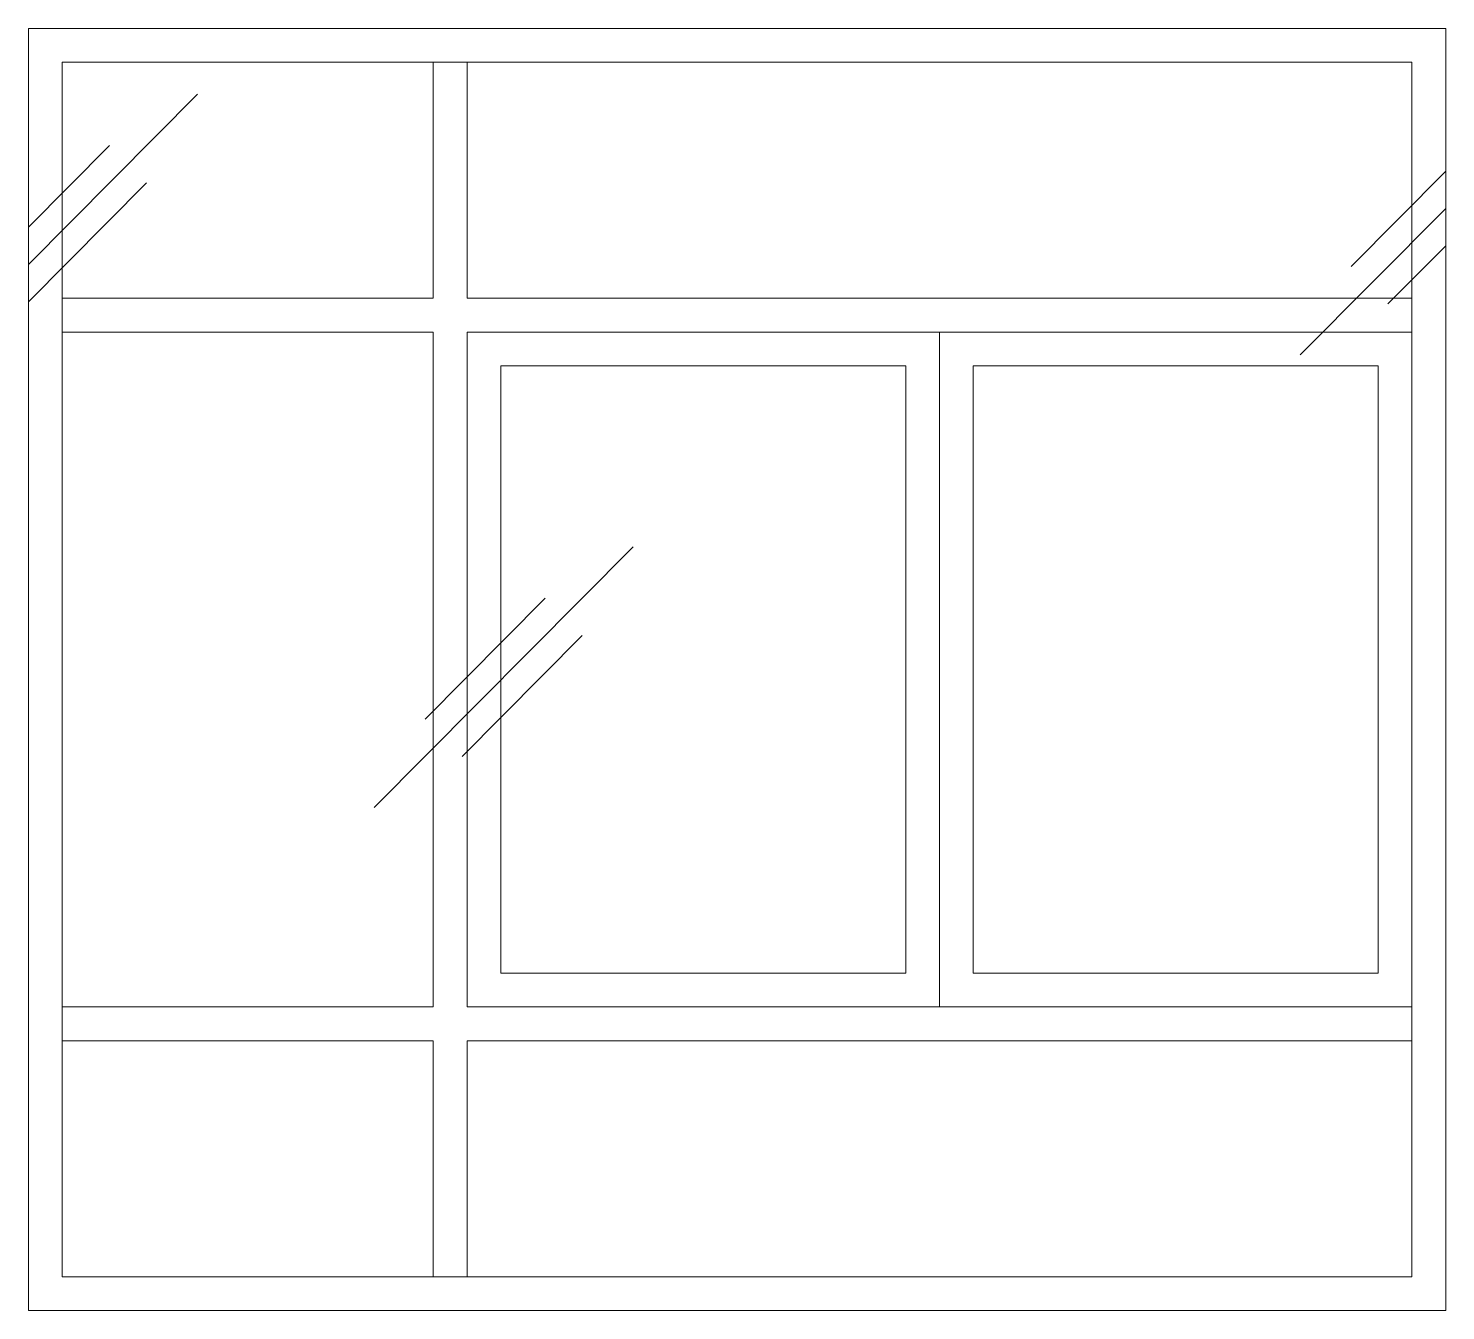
# Model space of a CAD drawing. Header units: millimetres. Extents: x -2100 to 124761, y -10432 to 93550.
# Drawn here: x 13700 to 15800, y 29250 to 31150 of the extents above; entities that cross this region are included whole.
import ezdxf

# ---------------------------------------------------------------- set-up
doc = ezdxf.new("R2010")
doc.units = ezdxf.units.MM
for name, color, linetype, lineweight in [('CUA', 31, 'Continuous', 9), ('KINH', 152, 'Continuous', 5), ('NET-THAY', 2, 'Continuous', 9)]:
    doc.layers.add(name, color=color, linetype=linetype, lineweight=lineweight)

# ---------------------------------------------------------------- blocks, each defined once
blk = doc.blocks.new('X-PHONG NGU 2 - X-PHONG NGU 2_Recovery_-1759961-MẶT ĐỨNG TRỤC A-Q')
at = {"layer": 'CUA'}
for p, q in [((13749.9, 24450), (15749.9, 24450)), ((13749.9, 24450), (13749.9, 22650)), ((14349.9, 24450), (14299.9, 24450)), ((14299.9, 24100), (14299.9, 24450)), ((14349.9, 24450), (14349.9, 24100)), ((15749.9, 22650), (15749.9, 24450)), ((14299.9, 24100), (13749.9, 24100)), ((13749.9, 24050), (13749.9, 24100)), ((15749.9, 24100), (14349.9, 24100)), ((15749.9, 24050), (15749.9, 24100)), ((13749.9, 24050), (14299.9, 24050)), ((14299.9, 23050), (14299.9, 24050)), ((14349.9, 24050), (14349.9, 23050)), ((14349.9, 24050), (15749.9, 24050)), ((15049.9, 23050), (15049.9, 24050)), ((15749.9, 24050), (15049.9, 24050)), ((15749.9, 24050), (15749.9, 23050)), ((14399.9, 24000), (14399.9, 23100)), ((14399.9, 24000), (14999.9, 24000)), ((14999.9, 23100), (14999.9, 24000)), ((15099.9, 24000), (15699.9, 24000)), ((15099.9, 24000), (15099.9, 23100)), ((15699.9, 23100), (15699.9, 24000)), ((14399.9, 23100), (14999.9, 23100)), ((15099.9, 23100), (15699.9, 23100)), ((13749.9, 23050), (14299.9, 23050)), ((13749.9, 23000), (13749.9, 23050)), ((14349.9, 23050), (15749.9, 23050)), ((15749.9, 23050), (15049.9, 23050)), ((15749.9, 23050), (15749.9, 23000)), ((14299.9, 23000), (13749.9, 23000)), ((14299.9, 22650), (14299.9, 23000)), ((14349.9, 23000), (14349.9, 22650)), ((15749.9, 23000), (14349.9, 23000)), ((13749.9, 22650), (15749.9, 22650)), ((14349.9, 22650), (14299.9, 22650))]:
    blk.add_line(p, q, dxfattribs=at)
blk = doc.blocks.new('A$C26D738F4')
at = {"layer": 'KINH'}
h = blk.add_hatch(dxfattribs=at)
h.set_pattern_fill('FP_11', color=256, style=0, pattern_type=2)
h.set_pattern_definition([(45.204, (17816.8, -14048.4), (0.002, 2032), [252.7, -2610.8]), (45.204, (17762, -13993.3), (0.002, 2032), [252.7, -2610.8]), (45.204, (17686.7, -14124.3), (0.002, 2032), [544.27, -2319.24]), (45.204, (16444.8, -12687), (0.002, 2032), [252.7, -2610.8]), (45.204, (16390, -12631.8), (0.002, 2032), [252.7, -2610.8]), (45.204, (16314.7, -12762.9), (0.002, 2032), [544.27, -2319.24])])
h.paths.add_polyline_path([(33036.8, -2650), (33036.8, -750), (30936.8, -750), (30936.8, -2650)])
at = {"layer": 'NET-THAY'}
for p, q in [((30936.8, -2650), (30936.8, -750)), ((30936.8, -750), (33036.8, -750)), ((33036.8, -750), (33036.8, -2650)), ((33036.8, -2650), (30936.8, -2650))]:
    blk.add_line(p, q, dxfattribs=at)
at = {"layer": 'CUA', "rotation": 180}
blk.add_blockref('X-PHONG NGU 2 - X-PHONG NGU 2_Recovery_-1759961-MẶT ĐỨNG TRỤC A-Q', (46736.8, 21850), dxfattribs=at)

msp = doc.modelspace()

# ---------------------------------------------------------------- block references
at = {"layer": 'NET-THAY', "rotation": 180}
msp.add_blockref('A$C26D738F4', (46736.8, 28500), dxfattribs=at)

doc.saveas('drawing.dxf')
